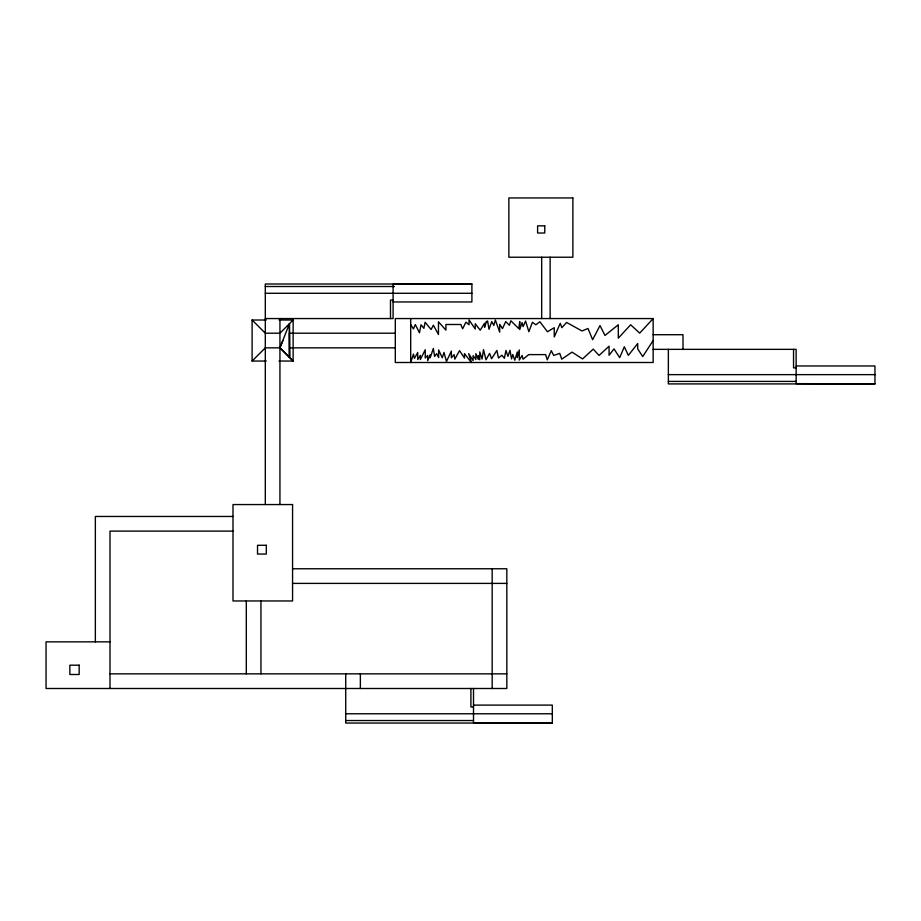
<?xml version="1.0" encoding="UTF-8"?>
<svg xmlns="http://www.w3.org/2000/svg" width="921" height="921" viewBox="0 0 921 921"><rect width="100%" height="100%" fill="white"/><g stroke="black" fill="none" stroke-linecap="round" stroke-linejoin="round"><path stroke-width="1.38" d="M278.994 320.013L293.131 320.013L293.131 361.044L279.938 347.85L289.436 323.72L289.516 357.336L293.131 361.044L278.994 361.044M289.436 323.72L289.516 357.336L279.938 347.85L282.851 340.528M653.15 340.528L642.72 356.565L637.7 348.875L637.7 343.521L628.352 355.368L624.323 346.757L619.695 357.647L613.996 348.875L609.08 355.299L609.08 346.215L599.041 355.448L593.239 349.128L582.59 358.925L571.999 352.133L561.741 359.178L559.726 353.365L553.705 355.448L551.276 350.659L547.27 359.858L545.635 354.608L528.746 354.608L523.07 359.202L522.126 355.448L519.271 360.099L519.271 349.922L517.303 357.59L517.303 351.972L514.793 360.215L512.813 354.481L511.558 358.971L509.981 350.279L507.955 356.369L505.94 350.464L504.386 358.269L501.933 355.218L498.468 358.004L496.891 350.429L491.572 358.718L489.581 353.411L485.989 359.812L483.513 349.635L482.074 359.029L479.772 351.914L479.772 359.8L478.275 355.667L478.275 359.351L475.869 353.641L475.869 359.512L473.095 355.667L473.095 360.595L468.639 353.641L471.402 362.494L464.46 353.629L464.46 358.073L459.544 350.625L454.813 359.155L454.076 354.608L451.371 357.797L451.371 351.062L446.478 361.493L443.98 352.421L442.287 357.797L438.638 349.945L438.638 357.567L436.658 353.629L434.608 356.485L433.331 348.414L430.199 357.797L430.199 354.873L427.666 360.721L427.666 355.437L425.237 357.981L425.237 349.761L420.344 359.558L420.344 355.391L417.731 359.558L417.731 352.478L414.415 358.442L413.471 354.055L410.697 362.494L410.697 318.562M653.15 318.562L653.15 362.494L395.305 362.494L395.305 318.562L653.15 318.562L639.692 333.137L630.655 324.779L618.302 338.157L618.302 324.779L604.982 335.44L600.008 325.539L592.64 339.699L588.001 328.486L581.991 330.973L566.611 322.442L561.822 327.715L560.267 323.317L554.246 336.948L554.246 327.715L547.431 331.744L539.879 321.74L535.849 324.791L532.407 322.269L528.861 331.744L525.58 321.038L523.105 326.621L522.057 322.626L519.755 329.557L519.755 321.556L518.788 328.613L510.844 320.773L509.348 325.274L505.756 321.59L502.486 328.601L499.712 324.273L499.712 332.147L495.36 320.024L493.794 325.47L491.745 321.533L489.005 329.281L487.6 320.957L486.484 322.419L486.484 321.337L484.561 327.416L484.561 323.236L480.209 330.213L475.224 323.674L475.224 329.039L469.054 319.898L469.054 324.733L465.911 322.189L462.63 328.809L460.868 324.491L445.925 324.491L445.925 330.121L438.465 321.797L438.465 334.507L433.354 325.182L431.109 329.511L425.122 322.258L423.879 328.325L421.035 324.745L419.458 332.815L415.325 324.549L413.425 328.947L410.697 324.549M266.261 361.044L252.112 361.044L265.306 347.85L279.938 347.85M293.131 320.013L279.938 333.206L265.306 333.206L252.112 320.013L266.261 320.013M393.083 301.95L471.897 301.95L471.897 284.002L393.083 284.29L393.083 318.562L265.306 318.562M471.897 284.002L265.306 284.002L265.306 504.558M265.306 286.512L394.418 286.512M265.306 293.281L471.897 293.281M393.083 300.062L390.492 300.062L390.492 318.562M395.305 333.206L289.436 333.206L289.516 357.336M653.15 334.714L683.002 334.714L683.002 349.358M289.516 347.85L395.305 347.85M653.15 349.358L796.135 349.358L796.135 383.631L874.95 383.919L874.95 365.971L796.135 365.971M796.135 367.859L793.545 367.859L793.545 349.358M668.358 374.64L874.95 374.64M668.358 381.409L796.135 381.409M874.95 383.919L668.358 383.919L668.358 349.358M232.99 516.462L95.358 516.462L95.358 641.856M232.99 531.106L110.002 531.106L110.002 688.494M292.567 568.764L506.826 568.764L506.826 688.494L46.05 688.494L46.05 641.856L110.002 641.856M292.567 583.396L506.826 583.396M110.002 673.85L506.826 673.85M473.509 705.106L552.312 705.106L552.312 723.054L345.72 723.054L345.72 673.85M473.509 707.006L470.907 707.006L470.907 688.494M345.72 713.775L552.312 713.775M345.72 720.544L473.509 720.544M552.312 723.054L473.509 722.766L473.509 688.494M550.125 257.224L550.125 318.562M541.675 257.224L541.675 318.562M492.182 568.764L492.182 688.494M360.364 673.85L360.364 688.494M279.938 318.562L279.938 504.558M260.942 600.964L260.942 673.85M252.112 320.013L252.112 361.044M246.298 600.964L246.298 673.85M572.874 197.946L508.853 197.946L508.853 257.224L572.874 257.224L572.874 197.946M544.772 225.852L537.599 225.852L537.599 233.013L544.772 233.013L544.772 225.852M292.567 504.558L232.99 504.558L232.99 600.964L292.567 600.964L292.567 504.558M266.319 545.278L257.523 545.278L257.523 554.062L266.319 554.062L266.319 545.278M79.171 665.181L69.846 665.181L69.846 674.494L79.171 674.494L79.171 665.181"/></g></svg>
